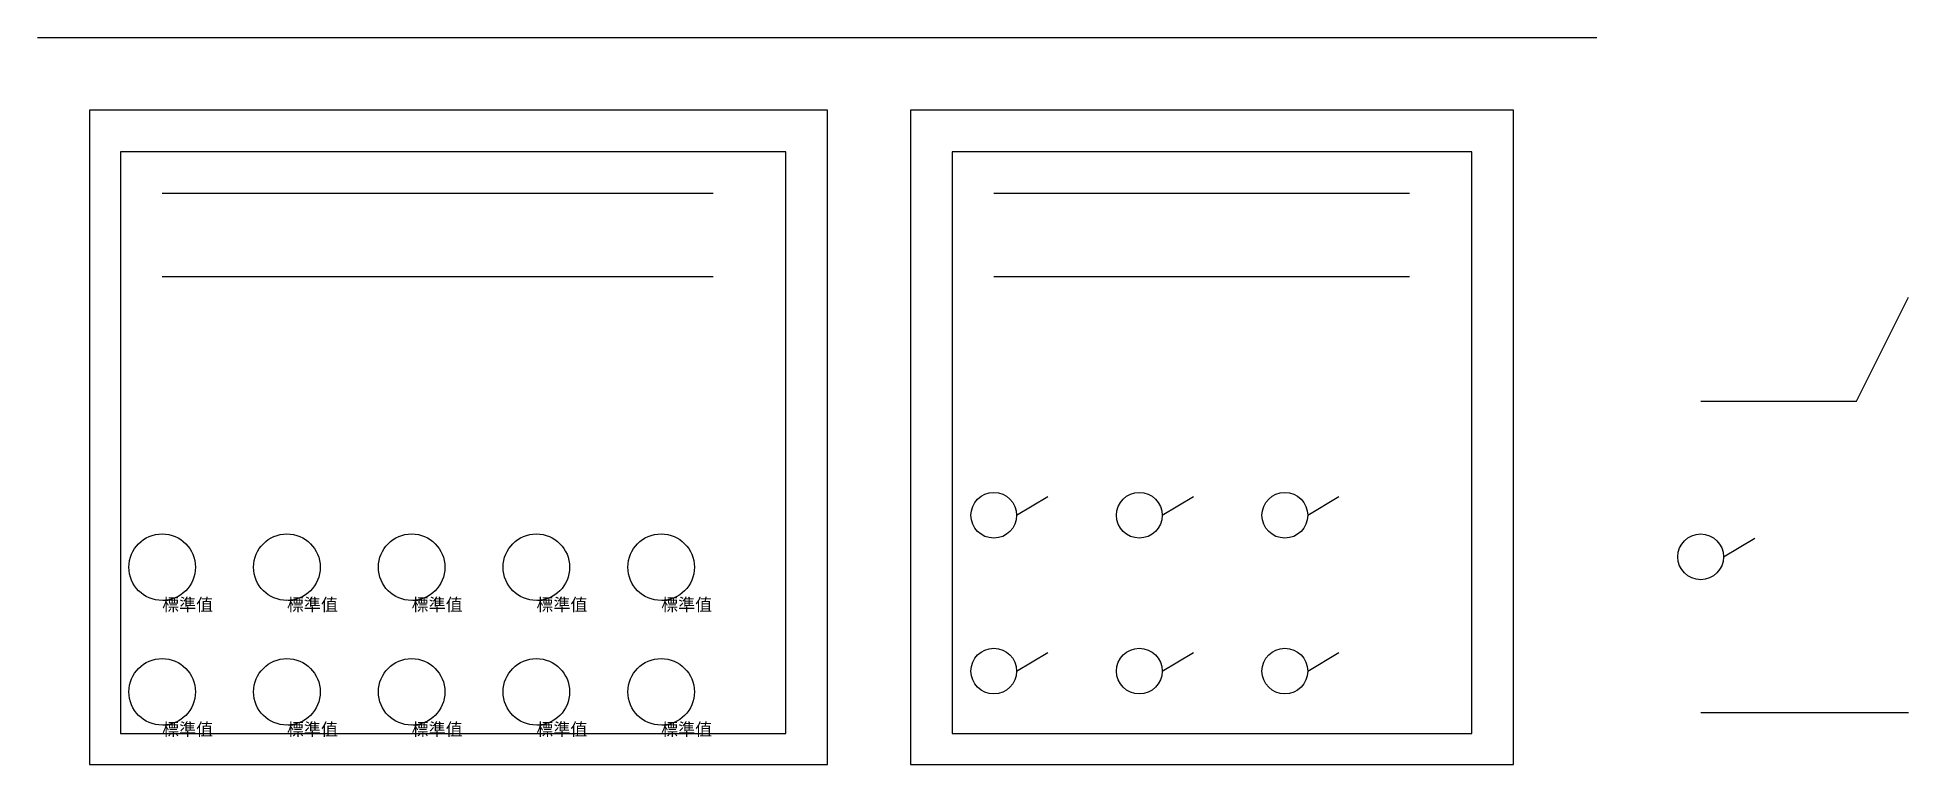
# Model space of a CAD drawing. Header units: millimetres. Extents: x 0 to 18000, y 500 to 7500.
import ezdxf

# ---------------------------------------------------------------- set-up
doc = ezdxf.new("R2010")
doc.units = ezdxf.units.MM
doc.styles.get("Standard").update_dxf_attribs({"font": 'arial.ttf'})

# ---------------------------------------------------------------- blocks, each defined once
blk = doc.blocks.new('QTO_FIXTURE_OUTLET')
blk.add_circle((0, 0), 320)
blk.add_attdef('測試屬性', (0, -420), '', height=120)
blk = doc.blocks.new('QTO_FIXTURE_CAMERA')
blk.add_line((220, 0), (520, 180))
blk.add_circle((0, 0), 220)

msp = doc.modelspace()

# ---------------------------------------------------------------- linework, layer by layer
msp.add_line((0, 7500), (15000, 7500))
for points in [[(500, 500), (7600, 500), (7600, 6800), (500, 6800)], [(8400, 500), (14200, 500), (14200, 6800), (8400, 6800)], [(800, 800), (7200, 800), (7200, 6400), (800, 6400)], [(8800, 800), (13800, 800), (13800, 6400), (8800, 6400)]]:
    msp.add_lwpolyline(points, close=True)
for points in [[(1200, 6000), (6500, 6000)], [(9200, 6000), (13200, 6000)], [(1200, 5200), (6500, 5200)], [(9200, 5200), (13200, 5200)], [(16000, 4000), (17500, 4000), (18000, 5000)], [(16000, 1000), (18000, 1000)]]:
    msp.add_lwpolyline(points)

# ---------------------------------------------------------------- block references
for p in [(9200, 2900), (10600, 2900), (12000, 2900), (16000, 2500), (9200, 1400), (10600, 1400), (12000, 1400)]:
    msp.add_blockref('QTO_FIXTURE_CAMERA', p)
for p in [(1200, 2400), (2400, 2400), (3600, 2400), (4800, 2400), (6000, 2400), (1200, 1200), (2400, 1200), (3600, 1200), (4800, 1200), (6000, 1200)]:
    msp.add_blockref('QTO_FIXTURE_OUTLET', p).add_auto_attribs({'測試屬性': '標準值'})

doc.saveas('drawing.dxf')
